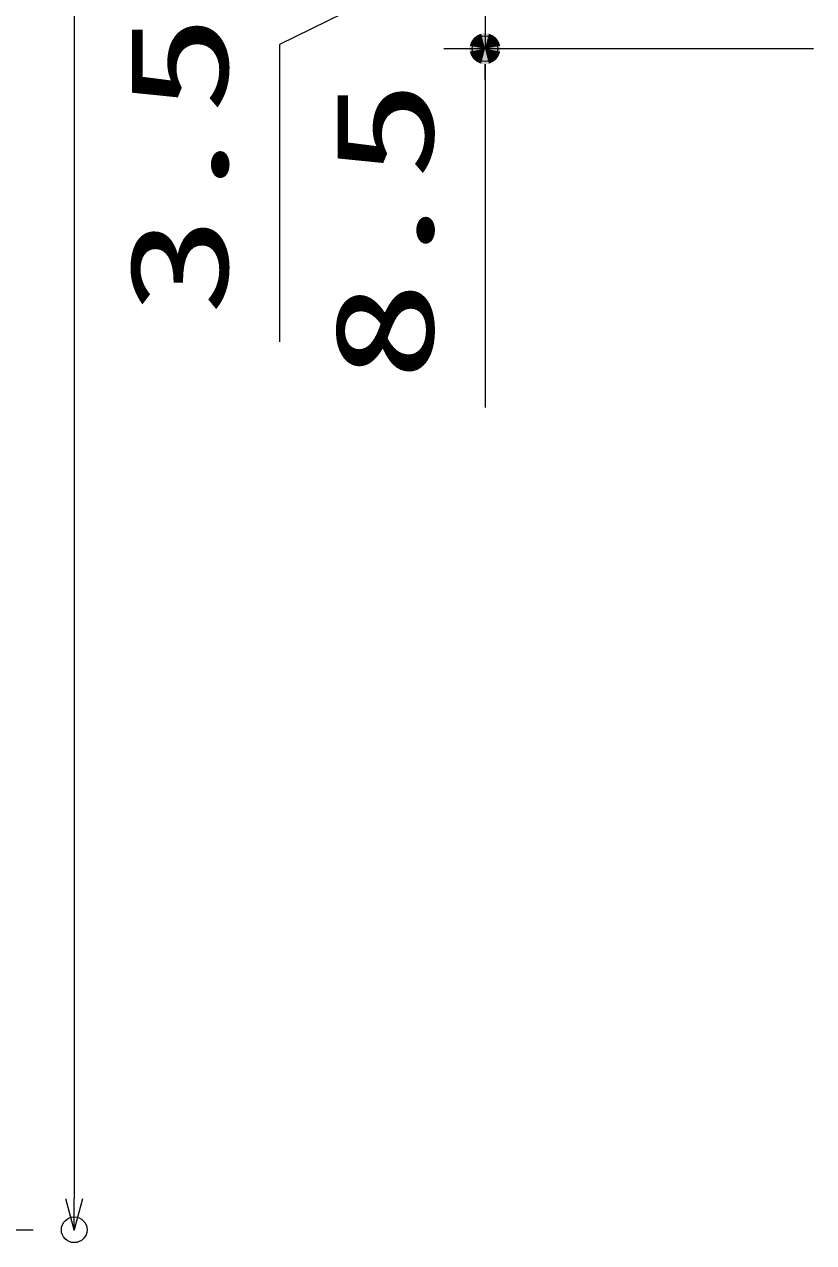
# Model space of a CAD drawing. Units: millimetres, scale not verified. Extents: x -1306 to 1306, y -607 to 607.
# Drawn here: x -12.8 to 64.1, y -392.3 to -273.7 of the extents above; entities that cross this region are included whole.
import ezdxf
from ezdxf.enums import TextEntityAlignment as Align

# ---------------------------------------------------------------- set-up
doc = ezdxf.new("R2010")
doc.units = ezdxf.units.MM
doc.header["$LTSCALE"] = 5
doc.header["$PDMODE"] = 32
doc.header["$PDSIZE"] = 2.5
for name, color, linetype, lineweight in [('1-1_寸法線', 3, 'Continuous', 13), ('1-4_DEFPOINTS', 7, 'Continuous', 5), ('1-5_0', 3, 'Continuous', 25)]:
    doc.layers.add(name, color=color, linetype=linetype, lineweight=lineweight)
doc.styles.add('ＭＳ ゴシック', font='')
doc.styles.get('ＭＳ ゴシック').set_extended_font_data('MS Gothic')

# ---------------------------------------------------------------- blocks, each defined once
blk = doc.blocks.new('_DOT')
at = {"layer": '1-5_0'}
blk.add_line((-2.5, 0), (-5, 0), dxfattribs=at)
for points in [[(0, 0), (-1.594, 1.926), (-1.34, 2.111)], [(0, 0), (-1.34, 2.111), (-1.064, 2.262)], [(0, 0), (-1.064, 2.262), (-0.773, 2.378)], [(0, 0), (-0.773, 2.378), (-0.468, 2.456)], [(0, 0), (-0.468, 2.456), (-0.157, 2.495)], [(0, 0), (-0.157, 2.495), (0.157, 2.495)], [(0, 0), (0.157, 2.495), (0.468, 2.456)], [(0, 0), (0.468, 2.456), (0.773, 2.378)], [(0, 0), (0.773, 2.378), (1.064, 2.262)], [(0, 0), (1.064, 2.262), (1.34, 2.111)], [(0, 0), (1.34, 2.111), (1.594, 1.926)], [(0, 0), (-2.5, 0), (-2.48, 0.313)], [(0, 0), (-2.48, -0.313), (-2.5, 0)], [(0, 0), (-2.48, 0.313), (-2.421, 0.622)], [(0, 0), (-2.421, -0.622), (-2.48, -0.313)], [(0, 0), (-2.421, 0.622), (-2.324, 0.92)], [(0, 0), (-2.324, -0.92), (-2.421, -0.622)], [(0, 0), (-2.324, 0.92), (-2.191, 1.204)], [(0, 0), (-2.191, -1.204), (-2.324, -0.92)], [(0, 0), (-2.191, 1.204), (-2.023, 1.469)], [(0, 0), (-2.023, -1.469), (-2.191, -1.204)], [(0, 0), (-2.023, 1.469), (-1.822, 1.711)], [(0, 0), (-1.822, -1.711), (-2.023, -1.469)], [(0, 0), (-1.822, 1.711), (-1.594, 1.926)], [(0, 0), (-1.594, -1.926), (-1.822, -1.711)], [(0, 0), (-1.34, -2.111), (-1.594, -1.926)], [(0, 0), (-1.064, -2.262), (-1.34, -2.111)], [(0, 0), (-0.773, -2.378), (-1.064, -2.262)], [(0, 0), (-0.468, -2.456), (-0.773, -2.378)], [(0, 0), (-0.157, -2.495), (-0.468, -2.456)], [(0, 0), (0.157, -2.495), (-0.157, -2.495)], [(0, 0), (1.594, 1.926), (1.822, 1.711)], [(0, 0), (1.822, 1.711), (2.023, 1.469)], [(0, 0), (2.023, 1.469), (2.191, 1.204)], [(0, 0), (2.191, 1.204), (2.324, 0.92)], [(0, 0), (2.324, 0.92), (2.421, 0.622)], [(0, 0), (2.421, 0.622), (2.48, 0.313)], [(0, 0), (2.48, 0.313), (2.5, 0)], [(0, 0), (0.468, -2.456), (0.157, -2.495)], [(0, 0), (0.773, -2.378), (0.468, -2.456)], [(0, 0), (1.064, -2.262), (0.773, -2.378)], [(0, 0), (1.34, -2.111), (1.064, -2.262)], [(0, 0), (1.594, -1.926), (1.34, -2.111)], [(0, 0), (1.822, -1.711), (1.594, -1.926)], [(0, 0), (2.023, -1.469), (1.822, -1.711)], [(0, 0), (2.191, -1.204), (2.023, -1.469)], [(0, 0), (2.324, -0.92), (2.191, -1.204)], [(0, 0), (2.421, -0.622), (2.324, -0.92)], [(0, 0), (2.48, -0.313), (2.421, -0.622)], [(0, 0), (2.5, 0), (2.48, -0.313)]]:
    blk.add_solid(points, dxfattribs=at)
blk = doc.blocks.new('_Open30')
at = {"layer": '1-5_0', "lineweight": 13}
blk.add_line((0, 0), (-5, 0), dxfattribs=at)
blk.add_lwpolyline([(-5, 1.34), (0, 0), (-5, -1.34)], dxfattribs=at)

msp = doc.modelspace()

# ---------------------------------------------------------------- linework, layer by layer
at = {"layer": '1-1_寸法線'}
for p, q in [((-7.925, -228.536), (-7.925, -388.062)), ((32.075, -267.536), (32.075, -276.036)), ((64.075, -276.036), (28.075, -276.036)), ((32.075, -279.036), (32.075, -310.988)), ((-15.925, -391.062), (-11.925, -391.062))]:
    msp.add_line(p, q, dxfattribs=at)
msp.add_lwpolyline([(32.075, -265.786), (12.075, -275.64), (12.075, -304.593)], dxfattribs=at)
at = {"layer": '1-4_DEFPOINTS'}
for p in [(32.075, -276.036), (-7.925, -391.062), (-7.925, -391.062)]:
    msp.add_point(p, dxfattribs=at)

# ---------------------------------------------------------------- block references
at = {"layer": '1-1_寸法線', "xscale": 0.6, "yscale": 0.6}
for name, p, rotation in [('_DOT', (32.075, -276.036), 90), ('_Open30', (-7.925, -391.062), 270)]:
    msp.add_blockref(name, p, dxfattribs=dict(at, rotation=rotation))

# ---------------------------------------------------------------- texts
at = {"layer": '1-1_寸法線', "style": 'ＭＳ ゴシック', "width": 1.5}
for s, p in [('3.5', (9.925, -302.021)), ('8.5', (29.925, -308.417))]:
    msp.add_text(s, height=9.604, rotation=90, dxfattribs=at).set_placement(p, align=Align.BOTTOM_LEFT)

doc.saveas('drawing.dxf')
